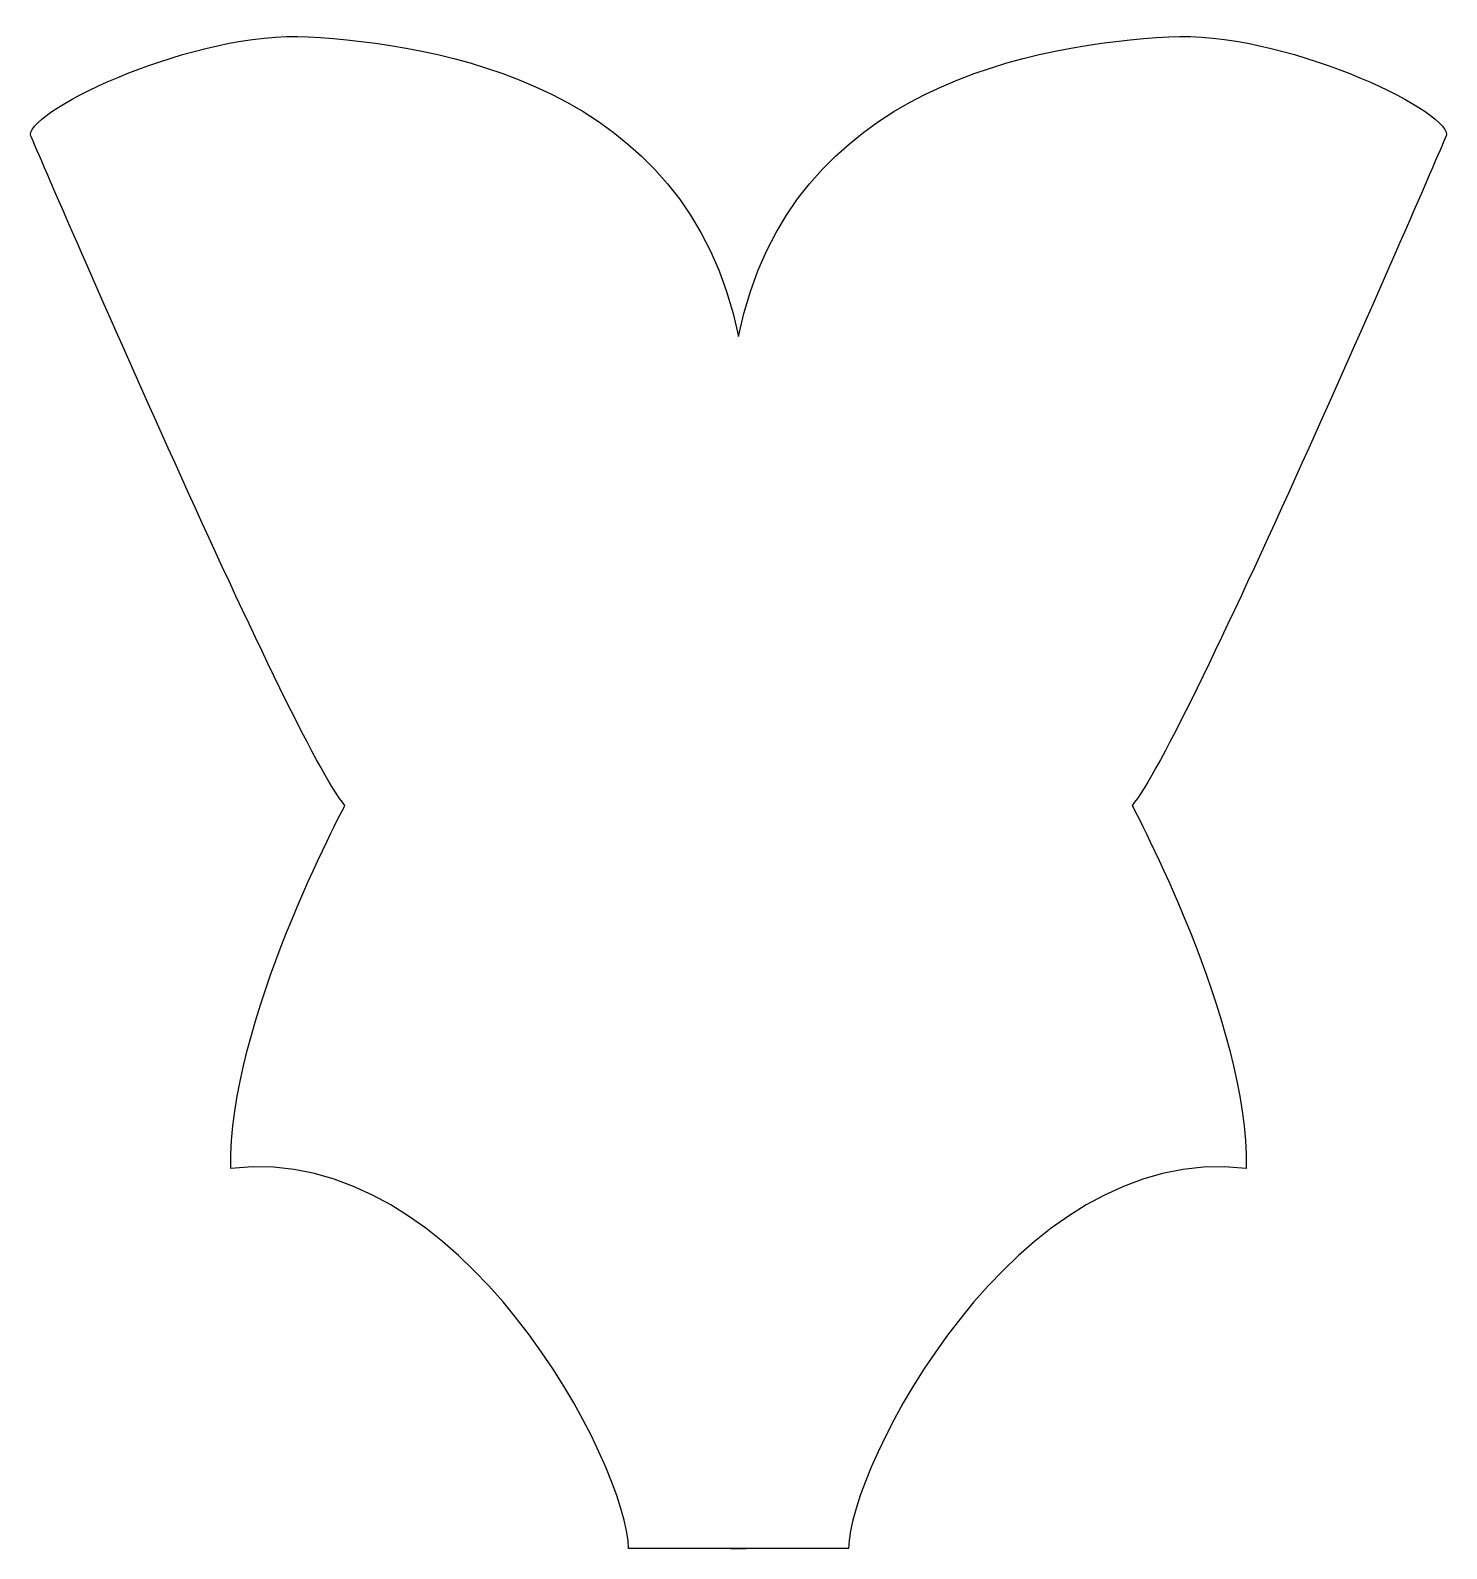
# Model space of a CAD drawing. Header units: centimetres. Extents: x -3.4 to 3.4, y -3.63 to 3.66.
import ezdxf

# ---------------------------------------------------------------- set-up
doc = ezdxf.new("R2010")
doc.units = ezdxf.units.CM
doc.header["$MEASUREMENT"] = 0
doc.layers.add('Camada 1', color=7, linetype='Continuous')

msp = doc.modelspace()

# ---------------------------------------------------------------- linework, layer by layer
at = {"layer": 'Camada 1'}
msp.add_open_spline([(-0.03609, -3.62727), (-0.03609, -3.62727), (0.52774, -3.62727), (0.52774, -3.62727), (0.52774, -3.62727), (0.52774, -3.24587), (1.32374, -1.67049), (2.43478, -1.80315), (2.43478, -1.80315), (2.45137, -1.10666), (1.88754, -0.0619), (1.88754, -0.0619), (1.88754, -0.0619), (2.13627, 0.21999), (3.39659, 3.15522), (3.39659, 3.15522), (3.39659, 3.15522), (3.39548, 3.28148), (2.60197, 3.65663), (2.06372, 3.62544), (2.06372, 3.62544), (1.45518, 3.59017), (0.24696, 3.40496), (0, 2.18788), (0, 2.18788), (-0.24696, 3.40496), (-1.45521, 3.59017), (-2.06375, 3.62544), (-2.06375, 3.62544), (-2.60194, 3.65663), (-3.39548, 3.28148), (-3.39659, 3.15522), (-3.39659, 3.15522), (-3.39659, 3.15522), (-2.13627, 0.21999), (-1.88751, -0.0619), (-1.88751, -0.0619), (-1.88751, -0.0619), (-2.45134, -1.10663), (-2.43475, -1.80315), (-2.43475, -1.80315), (-1.32369, -1.67049), (-0.52769, -3.24587), (-0.52769, -3.62727), (-0.52769, -3.62727), (-0.52769, -3.62727), (0.03614, -3.62727), (0.03614, -3.62727), (0.03614, -3.62727), (0.03614, -3.62727), (-0.03609, -3.62727), (-0.03609, -3.62727)], degree=3, knots=[0, 0, 0, 0, 0.0714286, 0.0714286, 0.0714286, 0.0714286, 0.1428571, 0.1428571, 0.1428571, 0.1428571, 0.2142857, 0.2142857, 0.2142857, 0.2142857, 0.2857143, 0.2857143, 0.2857143, 0.2857143, 0.3571429, 0.3571429, 0.3571429, 0.3571429, 0.4285714, 0.4285714, 0.4285714, 0.4285714, 0.5, 0.5, 0.5, 0.5, 0.5714286, 0.5714286, 0.5714286, 0.5714286, 0.6428571, 0.6428571, 0.6428571, 0.6428571, 0.7142857, 0.7142857, 0.7142857, 0.7142857, 0.7857143, 0.7857143, 0.7857143, 0.7857143, 0.8571429, 0.8571429, 0.8571429, 0.8571429, 1, 1, 1, 1], dxfattribs=at)

doc.saveas('drawing.dxf')
